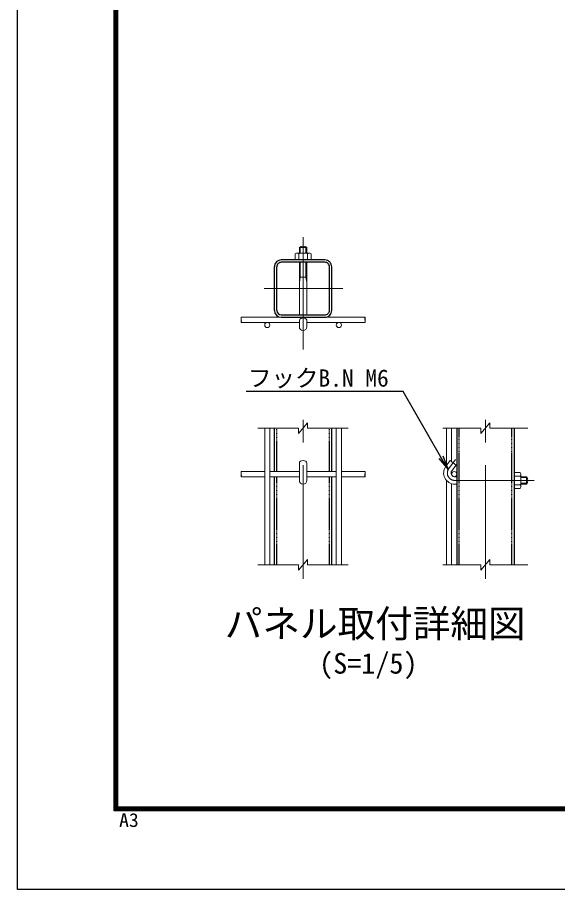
# Model space of a CAD drawing. Units: millimetres, scale not verified, with parts at other scales. Extents: x -4200 to 4200, y -2970 to 2970.
# Drawn here: x -4200 to -2691, y -2970 to -535 of the extents above; entities that cross this region are included whole.
import ezdxf
from ezdxf.enums import TextEntityAlignment as Align

# ---------------------------------------------------------------- set-up
doc = ezdxf.new("R2010")
doc.units = ezdxf.units.MM
doc.header["$LTSCALE"] = 10
doc.linetypes.add('USER1', pattern=[50.8, 31.75, -6.35, 6.35, -6.35])
doc.linetypes.add('USER2', pattern=[0.375, 0.25, -0.125])
for name, color, linetype, lineweight in [('0-0_D-TTL-TXT', 7, 'Continuous', 25), ('0-3_D-STR-DIM', 7, 'Continuous', 13), ('0-4_D-STR3', 3, 'Continuous', 13), ('0-5_D-BMK', 2, 'USER1', 13), ('0-6_D-STR1', 1, 'Continuous', 25), ('0-7_D-STR2', 7, 'Continuous', 13), ('0-B_D-STR-TXT', 7, 'Continuous', 25), ('0-C_D-TTL', 7, 'Continuous', 25)]:
    doc.layers.add(name, color=color, linetype=linetype, lineweight=lineweight)
doc.styles.add('ＭＳ ゴシック', font='')
doc.styles.get('ＭＳ ゴシック').set_extended_font_data('MS Gothic')

# ---------------------------------------------------------------- blocks, each defined once
blk = doc.blocks.new('MLeader1')
at = {"layer": '0-B_D-STR-TXT'}
blk.add_line((-3011.17, -1759.06), (-2996.94, -1797.03), dxfattribs=at)
for points in [[(-3016.94, -1762.39), (-3122.7, -1579.22), (-3553.42, -1579.22), (-3560.62, -1579.22)], [(-3022.72, -1765.72), (-2996.94, -1797.03), (-3016.94, -1762.39)]]:
    blk.add_lwpolyline(points, dxfattribs=at)

msp = doc.modelspace()

# ---------------------------------------------------------------- linework, layer by layer
at = {"layer": '0-3_D-STR-DIM'}
for p, q in [((-3414.34, -1696.54), (-3389.34, -1666.54)), ((-3389.34, -1681.54), (-3389.34, -1666.54)), ((-2904.96, -1696.54), (-2879.96, -1666.54)), ((-2879.96, -1681.54), (-2879.96, -1666.54)), ((-3414.34, -1681.54), (-3527.95, -1681.54)), ((-3414.34, -1696.54), (-3414.34, -1681.54)), ((-3275.72, -1681.54), (-3389.34, -1681.54)), ((-2904.96, -1681.54), (-3011.27, -1681.54)), ((-2904.96, -1696.54), (-2904.96, -1681.54)), ((-2773.65, -1681.54), (-2879.96, -1681.54)), ((-3414.34, -2063.02), (-3527.95, -2063.02)), ((-3414.34, -2078.02), (-3389.34, -2048.02)), ((-3414.34, -2078.02), (-3414.34, -2063.02)), ((-3389.34, -2063.02), (-3389.34, -2048.02)), ((-3275.72, -2063.02), (-3389.34, -2063.02)), ((-2904.96, -2063.02), (-3011.27, -2063.02)), ((-2904.96, -2078.02), (-2879.96, -2048.02)), ((-2904.96, -2078.02), (-2904.96, -2063.02)), ((-2879.96, -2063.02), (-2879.96, -2048.02)), ((-2773.65, -2063.02), (-2879.96, -2063.02))]:
    msp.add_line(p, q, dxfattribs=at)
at = {"layer": '0-4_D-STR3'}
for p, q in [((-3420.5, -1192.54), (-3424.4, -1194.79)), ((-3383.18, -1192.54), (-3420.5, -1192.54)), ((-3417.74, -1192.54), (-3413.84, -1194.79)), ((-3409.94, -1192.54), (-3413.84, -1194.79)), ((-3412.24, -1177.26), (-3391.44, -1177.26)), ((-3412.24, -1192.54), (-3412.24, -1177.26)), ((-3409.84, -1192.54), (-3409.84, -1175.57)), ((-3393.84, -1192.54), (-3393.84, -1175.57)), ((-3393.74, -1192.54), (-3389.84, -1194.79)), ((-3391.44, -1192.54), (-3391.44, -1177.26)), ((-3385.94, -1192.54), (-3389.84, -1194.79)), ((-3383.18, -1192.54), (-3379.28, -1194.79)), ((-3424.4, -1194.79), (-3424.4, -1211.82)), ((-3379.28, -1211.82), (-3424.4, -1211.82)), ((-3413.84, -1194.79), (-3413.84, -1211.82)), ((-3389.84, -1194.79), (-3389.84, -1211.82)), ((-3379.28, -1194.79), (-3379.28, -1211.82)), ((-3412.24, -1365.42), (-3412.24, -1218.22)), ((-3409.84, -1259.42), (-3409.84, -1218.22)), ((-3393.84, -1259.42), (-3393.84, -1218.22)), ((-3391.44, -1365.42), (-3391.44, -1218.22)), ((-3409.84, -1259.42), (-3412.24, -1273.82)), ((-3412.24, -1259.42), (-3391.44, -1259.42)), ((-3393.84, -1259.42), (-3391.44, -1273.82)), ((-3412.24, -1380.52), (-3412.24, -1398.22)), ((-3391.44, -1380.52), (-3391.44, -1398.22)), ((-3002.98, -1787.85), (-2991.07, -1772.05)), ((-2974.46, -1784.57), (-2991.07, -1772.05)), ((-3412.24, -1778.75), (-3412.24, -1827.43)), ((-3391.44, -1827.43), (-3391.44, -1778.75)), ((-2986.36, -1800.37), (-2974.46, -1784.57)), ((-2978.06, -1817.03), (-2972.46, -1817.03)), ((-2812.46, -1804.87), (-2812.46, -1852.38)), ((-2795.43, -1804.87), (-2812.46, -1804.87)), ((-2795.43, -1815.43), (-2812.46, -1815.43)), ((-2793.18, -1811.53), (-2795.43, -1815.43)), ((-2793.18, -1819.33), (-2795.43, -1815.43)), ((-2794.51, -1817.03), (-2777.9, -1817.03)), ((-2793.18, -1819.43), (-2776.2, -1819.43)), ((-2777.9, -1817.03), (-2777.9, -1837.83)), ((-2978.06, -1837.83), (-2972.46, -1837.83)), ((-2795.43, -1839.43), (-2812.46, -1839.43)), ((-2795.43, -1849.99), (-2812.46, -1849.99)), ((-2793.18, -1835.53), (-2795.43, -1839.43)), ((-2793.18, -1843.33), (-2795.43, -1839.43)), ((-2793.18, -1846.09), (-2795.43, -1849.99)), ((-2793.18, -1835.43), (-2776.2, -1835.43)), ((-2793.18, -1837.83), (-2777.9, -1837.83))]:
    msp.add_line(p, q, dxfattribs=at)
msp.add_lwpolyline([(-2793.18, -1846.09), (-2793.18, -1808.77), (-2795.43, -1804.87)], dxfattribs=at)
for centre, radius, start, end in [((-3401.84, -1189.42), 16, 49.4584, 130.5416), ((-3401.84, -1398.22), 10.4, 180, 0), ((-2978.06, -1806.63), 31.2, 143, 270), ((-2978.06, -1806.63), 10.4, 143, 270), ((-2790.06, -1827.43), 16, 319.4584, 40.5416), ((-3401.84, -1827.43), 10.4, 180, 0)]:
    msp.add_arc(centre, radius, start, end, dxfattribs=at)
for centre, major_axis, start_param, end_param in [((-3401.84, -1380.58), (10.4, 0), 0, 3.1415927), ((-3401.84, -1778.81), (-10.4, 0), 3.1415927, 6.2831853)]:
    msp.add_ellipse(centre, major_axis=major_axis, ratio=0.649974, start_param=start_param, end_param=end_param, dxfattribs=at)
at = {"layer": '0-5_D-BMK'}
for p, q in [((-3401.84, -1461.53), (-3401.84, -1148.01)), ((-3510.08, -1291.82), (-3291.24, -1291.82)), ((-3401.84, -2102.61), (-3401.84, -1637.04)), ((-2892.46, -2102.61), (-2892.46, -1637.04)), ((-2994.67, -1794.11), (-2975.73, -1768.98)), ((-2978.06, -1827.43), (-2756.33, -1827.43))]:
    msp.add_line(p, q, dxfattribs=at)
msp.add_arc((-2978.06, -1806.63), 20.8, 143, 270, dxfattribs=at)
at = {"layer": '0-6_D-STR1'}
for p, q in [((-3341.04, -1211.82), (-3462.64, -1211.82)), ((-3481.84, -1352.62), (-3481.84, -1231.02)), ((-3475.44, -1352.62), (-3475.44, -1231.02)), ((-3341.04, -1218.22), (-3462.64, -1218.22)), ((-3328.24, -1352.62), (-3328.24, -1231.02)), ((-3321.84, -1352.62), (-3321.84, -1231.02)), ((-3462.64, -1365.42), (-3341.04, -1365.42)), ((-3462.64, -1371.82), (-3341.04, -1371.82)), ((-3481.84, -1802.62), (-3481.84, -1681.54)), ((-3321.84, -1802.62), (-3321.84, -1681.54)), ((-2972.46, -1681.54), (-2972.46, -2063.02)), ((-2812.46, -1681.54), (-2812.46, -2063.02)), ((-3481.84, -2063.02), (-3481.84, -1817.02)), ((-3321.84, -2063.02), (-3321.84, -1817.02))]:
    msp.add_line(p, q, dxfattribs=at)
at = {"layer": '0-6_D-STR1', "linetype": 'USER2'}
for p, q in [((-3475.44, -1802.62), (-3475.44, -1681.54)), ((-3328.24, -1802.62), (-3328.24, -1681.54)), ((-2966.06, -2063.02), (-2966.06, -1681.54)), ((-2818.86, -2063.02), (-2818.86, -1681.54)), ((-3475.44, -2063.02), (-3475.44, -1817.02)), ((-3328.24, -2063.02), (-3328.24, -1817.02))]:
    msp.add_line(p, q, dxfattribs=at)
at = {"layer": '0-6_D-STR1'}
for centre, radius, start, end in [((-3462.64, -1231.02), 19.2, 90, 180.00001), ((-3341.04, -1231.02), 19.2, 0.00001, 90.00002), ((-3462.64, -1231.02), 12.8, 90, 180.00001), ((-3341.04, -1231.02), 12.8, 0.00001, 90.00002), ((-3462.64, -1352.62), 19.2, 180.00001, 270), ((-3462.64, -1352.62), 12.8, 180.00001, 270), ((-3341.04, -1352.62), 19.2, 270, 0.00001), ((-3341.04, -1352.62), 12.8, 270, 0.00001)]:
    msp.add_arc(centre, radius, start, end, dxfattribs=at)
at = {"layer": '0-7_D-STR2'}
for p, q in [((-3574.6, -1371.82), (-3413.84, -1371.82)), ((-3574.6, -1386.22), (-3412.24, -1386.22)), ((-3229.08, -1386.22), (-3391.44, -1386.22)), ((-3229.06, -1371.82), (-3389.84, -1371.82)), ((-3509.04, -1681.54), (-3509.04, -2063.02)), ((-3494.64, -1681.54), (-3494.64, -2063.02)), ((-3309.04, -1681.54), (-3309.04, -2063.02)), ((-3294.64, -1681.54), (-3294.64, -2063.02)), ((-3001.26, -1785.57), (-3001.26, -1681.54)), ((-2986.86, -1775.22), (-2986.86, -1681.54)), ((-3509.04, -1802.62), (-3574.6, -1802.62)), ((-3509.04, -1817.02), (-3574.6, -1817.02)), ((-3412.24, -1802.62), (-3494.64, -1802.62)), ((-3412.24, -1817.02), (-3494.64, -1817.02)), ((-3391.44, -1802.62), (-3309.04, -1802.62)), ((-3391.44, -1817.02), (-3309.04, -1817.02)), ((-3294.64, -1802.62), (-3229.08, -1802.62)), ((-3294.64, -1817.02), (-3229.08, -1817.02)), ((-3001.26, -2063.02), (-3001.26, -1827.49)), ((-2986.86, -2063.02), (-2986.86, -1836.56))]:
    msp.add_line(p, q, dxfattribs=at)
for centre in [(-3501.84, -1393.42), (-3301.84, -1393.42), (-2979.66, -1809.83)]:
    msp.add_circle(centre, 7.2, dxfattribs=at)
for centre, major_axis, start_param, end_param in [((-3574.6, -1375.42), (0, -3.6), 3.1414937, 6.283185), ((-3229.08, -1382.62), (0, 3.6), 3.1414937, 6.283185), ((-3574.6, -1806.22), (0, -3.6), 3.1414937, 6.283185), ((-3229.08, -1806.22), (0, -3.6), 0.0000003, 3.1416916)]:
    msp.add_ellipse(centre, major_axis=major_axis, ratio=0.114898, start_param=start_param, end_param=end_param, dxfattribs=at)
for centre, major_axis in [((-3574.6, -1382.62), (0, -3.6)), ((-3229.08, -1375.42), (0, 3.6)), ((-3574.6, -1813.43), (0, -3.6)), ((-3229.08, -1813.43), (0, 3.6))]:
    msp.add_ellipse(centre, major_axis=major_axis, ratio=0.114898, dxfattribs=at)
at = {"layer": '0-C_D-TTL', "color": 2}
msp.add_lwpolyline([(-4199.68, 2970.23), (4200.32, 2970.23), (4200.32, -2969.77), (-4199.68, -2969.77)], close=True, dxfattribs=at)
at = {"layer": '0-C_D-TTL'}
for points in [[(-3929.68, 2750.23), (3930.32, 2750.23), (3930.32, -2749.77), (-3929.68, -2749.77)], [(-3927.18, 2747.73), (3927.82, 2747.73), (3927.82, -2747.27), (-3927.18, -2747.27)], [(-3924.68, 2745.23), (3925.32, 2745.23), (3925.32, -2744.77), (-3924.68, -2744.77)], [(-3922.18, 2742.73), (3922.82, 2742.73), (3922.82, -2742.27), (-3922.18, -2742.27)], [(-3919.68, 2740.23), (3920.32, 2740.23), (3920.32, -2739.77), (-3919.68, -2739.77)]]:
    msp.add_lwpolyline(points, close=True, dxfattribs=at)

# ---------------------------------------------------------------- block references
at = {"layer": '0-B_D-STR-TXT'}
msp.add_blockref('MLeader1', (0, 0), dxfattribs=at)

# ---------------------------------------------------------------- texts
at = {"layer": '0-0_D-TTL-TXT', "style": 'ＭＳ ゴシック'}
for s, height, p in [('パネル取付詳細図', 76.98, (-3620.4, -2288.81)), ('(S=1/5)', 57.7, (-3356.95, -2384.24))]:
    msp.add_text(s, height=height, dxfattribs=at).set_placement(p, align=Align.BOTTOM_LEFT)
at = {"layer": '0-B_D-STR-TXT', "style": 'ＭＳ ゴシック'}
msp.add_text('フックB.N M6', height=48.09, dxfattribs=at).set_placement((-3555.58, -1579.95), align=Align.BOTTOM_LEFT)
at = {"layer": '0-C_D-TTL', "style": 'ＭＳ ゴシック', "width": 1.05}
msp.add_text('A3', height=38.49, dxfattribs=at).set_placement((-3915.77, -2806.58), align=Align.BOTTOM_LEFT)

doc.saveas('drawing.dxf')
